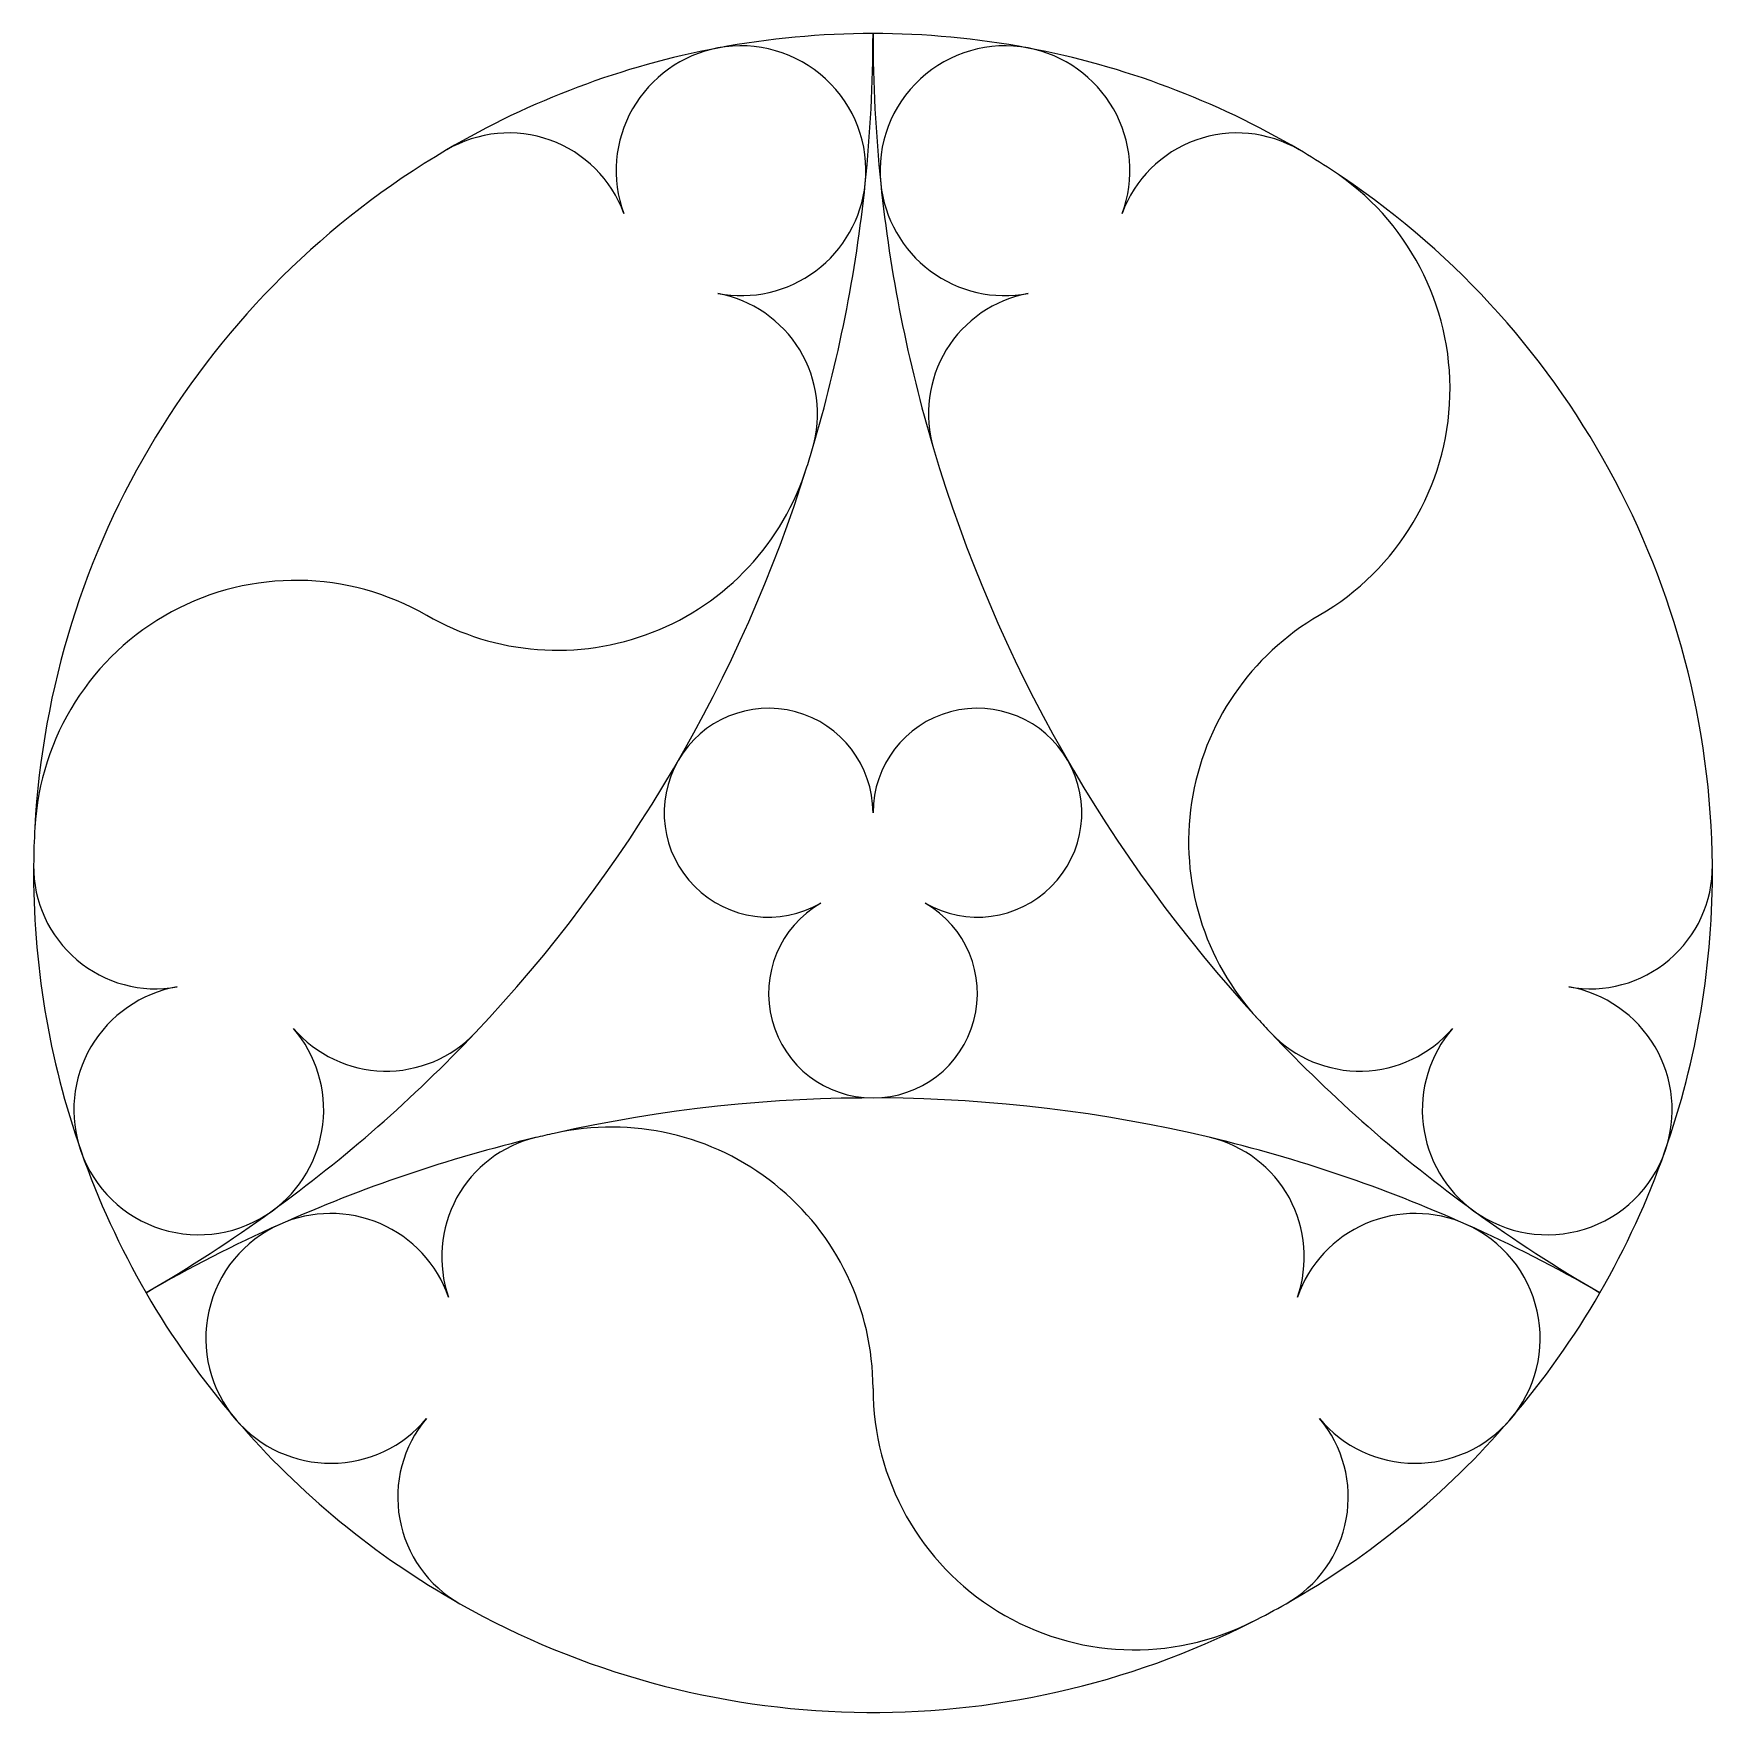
# Model space of a CAD drawing. Extents: x -50 to 50, y -50 to 50.
import ezdxf

# ---------------------------------------------------------------- set-up
doc = ezdxf.new("R2010")
doc.units = 0
doc.layers.add('MODELSKETCH_VISIBLE', color=7, linetype='CONTINUOUS')

msp = doc.modelspace()

# ---------------------------------------------------------------- linework, layer by layer
at = {"layer": 'MODELSKETCH_VISIBLE'}
for centre, radius, start, end in [((0, 0), 50, 100.6411, 120.5244), ((-7.86, 41.83), 7.44, 100.6411, 200.0057), ((-7.86, 41.83), 7.44, 100.6411, 200.0057), ((0, 0), 50, 90, 100.6411), ((-7.86, 41.83), 7.44, 354.0772, 100.6411), ((-7.86, 41.83), 7.44, 354.0772, 100.6411), ((-86.6, 50), 86.6, 354.0772, 0), ((86.6, 50), 86.6, 180, 185.9228), ((0, 0), 50, 79.3589, 90), ((7.86, 41.83), 7.44, 79.3589, 185.9228), ((7.86, 41.83), 7.44, 79.3589, 185.9228), ((0, 0), 50, 59.4756, 79.3589), ((7.86, 41.83), 7.44, 339.9943, 79.3589), ((7.86, 41.83), 7.44, 339.9943, 79.3589), ((-21.69, 36.79), 7.29, 20.0057, 120.5244), ((-21.69, 36.79), 7.29, 20.0057, 120.5244), ((21.69, 36.79), 7.29, 59.4756, 159.9943), ((21.69, 36.79), 7.29, 59.4756, 159.9943), ((21.69, 36.79), 7.29, 59.4756, 159.9943), ((0, 0), 50, 120.5244, 176.899), ((0, 0), 50, 56.899, 59.4756), ((-7.86, 41.83), 7.44, 259.3303, 354.0772), ((-7.86, 41.83), 7.44, 259.3303, 354.0772), ((-86.6, 50), 86.6, 343.4166, 354.0772), ((7.86, 41.83), 7.44, 185.9228, 280.6697), ((7.86, 41.83), 7.44, 185.9228, 280.6697), ((86.6, 50), 86.6, 185.9228, 196.5834), ((18.8, 28.84), 15.57, 300, 56.899), ((18.8, 28.84), 15.57, 300, 56.899), ((0, 0), 50, 0.5244, 56.899), ((-10.59, 27.36), 7.29, 343.4166, 79.3303), ((-10.59, 27.36), 7.29, 343.4166, 79.3303), ((10.59, 27.36), 7.29, 100.6697, 196.5834), ((10.59, 27.36), 7.29, 100.6697, 196.5834), ((-86.6, 50), 86.6, 342.6665, 343.4166), ((86.6, 50), 86.6, 196.5834, 222.6665), ((-18.8, 28.84), 15.57, 240, 342.6665), ((-18.8, 28.84), 15.57, 240, 342.6665), ((-86.6, 50), 86.6, 316.5834, 342.6665), ((-34.37, 1.86), 15.57, 60, 176.899), ((-34.37, 1.86), 15.57, 60, 176.899), ((34.37, 1.86), 15.57, 120, 222.6665), ((34.37, 1.86), 15.57, 120, 222.6665), ((-6.22, 3.59), 6.22, 0, 300), ((6.22, 3.59), 6.22, 240, 180), ((0, 0), 50, 176.899, 179.4756), ((0, 0), 50, 179.4756, 199.3589), ((-42.71, 0.39), 7.29, 179.4756, 279.9943), ((-42.71, 0.39), 7.29, 179.4756, 279.9943), ((-42.71, 0.39), 7.29, 179.4756, 279.9943), ((42.71, 0.39), 7.29, 260.0057, 0.5244), ((42.71, 0.39), 7.29, 260.0057, 0.5244), ((0, 0), 50, 340.6411, 0.5244), ((0, -7.18), 6.22, 120, 60), ((-40.16, -14.11), 7.44, 99.9943, 199.3589), ((-40.16, -14.11), 7.44, 99.9943, 199.3589), ((40.16, -14.11), 7.44, 340.6411, 80.0057), ((40.16, -14.11), 7.44, 340.6411, 80.0057), ((86.6, 50), 86.6, 222.6665, 223.4166), ((-40.16, -14.11), 7.44, 305.9228, 40.6697), ((-40.16, -14.11), 7.44, 305.9228, 40.6697), ((-86.6, 50), 86.6, 305.9228, 316.5834), ((-28.99, -4.51), 7.29, 220.6697, 316.5834), ((-28.99, -4.51), 7.29, 220.6697, 316.5834), ((28.99, -4.51), 7.29, 223.4166, 319.3303), ((28.99, -4.51), 7.29, 223.4166, 319.3303), ((86.6, 50), 86.6, 223.4166, 234.0772), ((40.16, -14.11), 7.44, 139.3303, 234.0772), ((40.16, -14.11), 7.44, 139.3303, 234.0772), ((0, -100), 86.6, 76.5834, 102.6665), ((0, -100), 86.6, 103.4166, 114.0772), ((-18.4, -22.85), 7.29, 103.4166, 199.3303), ((-18.4, -22.85), 7.29, 103.4166, 199.3303), ((0, -100), 86.6, 102.6665, 103.4166), ((-15.57, -30.7), 15.57, 0, 102.6665), ((-15.57, -30.7), 15.57, 0, 102.6665), ((18.4, -22.85), 7.29, 340.6697, 76.5834), ((18.4, -22.85), 7.29, 340.6697, 76.5834), ((0, -100), 86.6, 65.9228, 76.5834), ((0, 0), 50, 199.3589, 210), ((-40.16, -14.11), 7.44, 199.3589, 305.9228), ((-40.16, -14.11), 7.44, 199.3589, 305.9228), ((40.16, -14.11), 7.44, 234.0772, 340.6411), ((40.16, -14.11), 7.44, 234.0772, 340.6411), ((0, 0), 50, 330, 340.6411), ((-86.6, 50), 86.6, 300, 305.9228), ((0, -100), 86.6, 114.0772, 120), ((-32.3, -27.72), 7.44, 114.0772, 220.6411), ((-32.3, -27.72), 7.44, 114.0772, 220.6411), ((-32.3, -27.72), 7.44, 19.3303, 114.0772), ((-32.3, -27.72), 7.44, 19.3303, 114.0772), ((32.3, -27.72), 7.44, 65.9228, 160.6697), ((32.3, -27.72), 7.44, 65.9228, 160.6697), ((32.3, -27.72), 7.44, 319.3589, 65.9228), ((0, -100), 86.6, 60, 65.9228), ((32.3, -27.72), 7.44, 319.3589, 65.9228), ((86.6, 50), 86.6, 234.0772, 240), ((0, 0), 50, 210, 220.6411), ((0, 0), 50, 319.3589, 330), ((15.57, -30.7), 15.57, 180, 296.899), ((15.57, -30.7), 15.57, 180, 296.899), ((-32.3, -27.72), 7.44, 220.6411, 320.0057), ((-32.3, -27.72), 7.44, 220.6411, 320.0057), ((0, 0), 50, 220.6411, 240.5244), ((-21.02, -37.18), 7.29, 140.0057, 240.5244), ((-21.02, -37.18), 7.29, 140.0057, 240.5244), ((21.02, -37.18), 7.29, 299.4756, 39.9943), ((21.02, -37.18), 7.29, 299.4756, 39.9943), ((21.02, -37.18), 7.29, 299.4756, 39.9943), ((0, 0), 50, 299.4756, 319.3589), ((32.3, -27.72), 7.44, 219.9943, 319.3589), ((32.3, -27.72), 7.44, 219.9943, 319.3589), ((0, 0), 50, 240.5244, 296.899), ((0, 0), 50, 296.899, 299.4756)]:
    msp.add_arc(centre, radius, start, end, dxfattribs=at)

doc.saveas('drawing.dxf')
